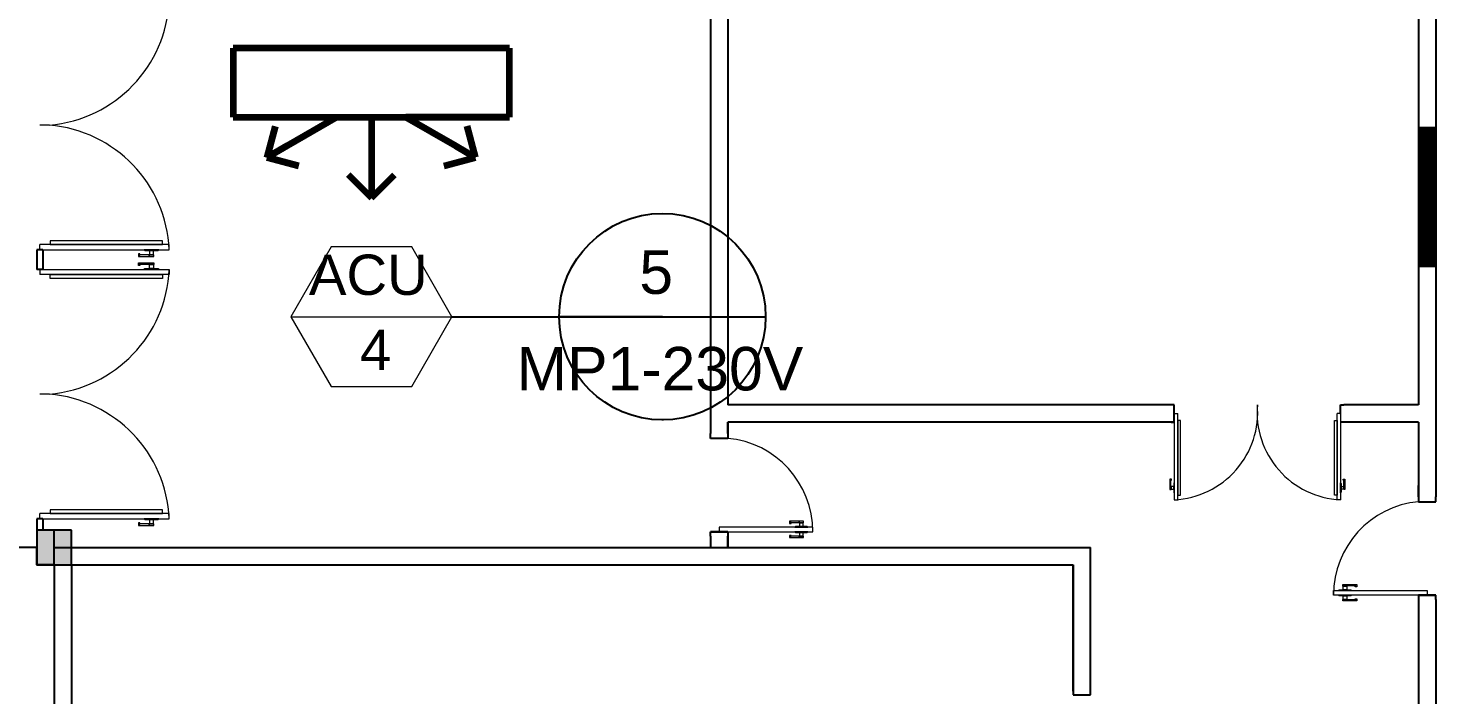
# Model space of a CAD drawing. Header units: millimetres. Extents: x 3339 to 2017737, y 4955 to 2748989.
# Drawn here: x 1285117 to 1297343, y 1278431 to 1284219 of the extents above; entities that cross this region are included whole.
import ezdxf

# ---------------------------------------------------------------- set-up
doc = ezdxf.new("R2010")
doc.units = ezdxf.units.MM
doc.header["$LTSCALE"] = 30
for name, color, linetype, lineweight in [('A-DETL-GENF', 92, 'Continuous', 13), ('A-DOOR', 31, 'Continuous', 13), ('ACU', 4, 'Continuous', 13)]:
    doc.layers.add(name, color=color, linetype=linetype, lineweight=lineweight)
doc.layers.add('DIM LINES', color=7, linetype='Continuous')
doc.layers.add('window', color=92, linetype='Continuous')
doc.styles.get("Standard").update_dxf_attribs({"font": 'arial.ttf'})
doc.dimstyles.new('GREEN', dxfattribs={"dimtxt": 1000, "dimasz": 600, "dimexe": 0.18, "dimexo": 0.0625, "dimgap": 0.09, "dimtad": 2, "dimdec": 0, "dimzin": 0, "dimdsep": 46, "dimtxsty": 'Standard', "dimblk": 'ARCHTICK', "dimcen": 0.09, "dimclrd": 3, "dimclre": 3, "dimclrt": 2, "dimadec": 0, "dimazin": 0, "dimtfac": 1, "dimtdec": 0, "dimtofl": 0, "dimtmove": 0, "dimatfit": 3, "dimfxl": 1, "dimtolj": 1, "dimtzin": 0, "dimarcsym": 0})

# ---------------------------------------------------------------- blocks, each defined once
blk = doc.blocks.new('_ArchTick')
at = {"color": 0, "linetype": 'ByBlock', "const_width": 0.15}
blk.add_lwpolyline([(-0.5, -0.5), (0.5, 0.5)], dxfattribs=at)
blk = doc.blocks.new('*D723')
at = {"layer": 'Defpoints', "color": 0, "transparency": 16777216}
for p in [(1268483, 1308509), (1285193, 1308509), (1285193, 1238709)]:
    blk.add_point(p, dxfattribs=at)
at = {"layer": 'DIM LINES', "color": 3, "linetype": 'ByBlock', "lineweight": -2, "transparency": 16777216}
for p, q in [((1285193, 1308509), (1268483, 1308509)), ((1268483, 1238709), (1268483, 1308509)), ((1285193, 1238709), (1268483, 1238709))]:
    blk.add_line(p, q, dxfattribs=at)
at = {"layer": 'DIM LINES', "color": 3, "lineweight": -2, "transparency": 16777216, "xscale": 600, "yscale": 600, "zscale": 600}
for p, rotation in [((1268483, 1308509), 90), ((1268483, 1238709), 270)]:
    blk.add_blockref('_ArchTick', p, dxfattribs=dict(at, rotation=rotation))
at = {"layer": 'DIM LINES', "color": 2, "transparency": 16777216, "insert": (1267973, 1273609), "char_height": 1000, "attachment_point": 5, "rotation": 90}
blk.add_mtext('\\A1;69800', dxfattribs=at)
blk = doc.blocks.new('*D877')
at = {"layer": 'Defpoints', "color": 0, "transparency": 16777216}
for p in [(1273181, 1284709), (1285193, 1284709), (1285193, 1261709)]:
    blk.add_point(p, dxfattribs=at)
at = {"layer": 'DIM LINES', "color": 3, "linetype": 'ByBlock', "lineweight": -2, "transparency": 16777216}
for p, q in [((1285193, 1284709), (1273181, 1284709)), ((1273181, 1261709), (1273181, 1284709)), ((1285193, 1261709), (1273181, 1261709))]:
    blk.add_line(p, q, dxfattribs=at)
at = {"layer": 'DIM LINES', "color": 3, "lineweight": -2, "transparency": 16777216, "xscale": 600, "yscale": 600, "zscale": 600}
for p, rotation in [((1273181, 1284709), 90), ((1273181, 1261709), 270)]:
    blk.add_blockref('_ArchTick', p, dxfattribs=dict(at, rotation=rotation))
at = {"layer": 'DIM LINES', "color": 2, "transparency": 16777216, "insert": (1272670, 1273209), "char_height": 1000, "attachment_point": 5, "rotation": 90}
blk.add_mtext('\\A1;23000', dxfattribs=at)
blk = doc.blocks.new('*D761')
at = {"layer": 'Defpoints', "color": 0, "transparency": 16777216}
for p in [(1285193, 1279709), (1277470, 1273709), (1285193, 1273709)]:
    blk.add_point(p, dxfattribs=at)
at = {"layer": 'DIM LINES', "color": 3, "linetype": 'ByBlock', "lineweight": -2, "transparency": 16777216}
for p, q in [((1285193, 1279709), (1277470, 1279709)), ((1277470, 1279709), (1277470, 1273709)), ((1285193, 1273709), (1277470, 1273709))]:
    blk.add_line(p, q, dxfattribs=at)
at = {"layer": 'DIM LINES', "color": 3, "lineweight": -2, "transparency": 16777216, "xscale": 600, "yscale": 600, "zscale": 600}
for p, rotation in [((1277470, 1279709), 90), ((1277470, 1273709), 270)]:
    blk.add_blockref('_ArchTick', p, dxfattribs=dict(at, rotation=rotation))
at = {"layer": 'DIM LINES', "color": 2, "transparency": 16777216, "insert": (1276959, 1276709), "char_height": 1000, "attachment_point": 5, "rotation": 90}
blk.add_mtext('\\A1;6000', dxfattribs=at)
blk = doc.blocks.new('*D881')
at = {"layer": 'Defpoints', "color": 0, "transparency": 16777216}
for p in [(1277470, 1284709), (1285193, 1284709), (1285193, 1279709)]:
    blk.add_point(p, dxfattribs=at)
at = {"layer": 'DIM LINES', "color": 3, "linetype": 'ByBlock', "lineweight": -2, "transparency": 16777216}
for p, q in [((1285193, 1284709), (1277470, 1284709)), ((1277470, 1279709), (1277470, 1284709)), ((1285193, 1279709), (1277470, 1279709))]:
    blk.add_line(p, q, dxfattribs=at)
at = {"layer": 'DIM LINES', "color": 3, "lineweight": -2, "transparency": 16777216, "xscale": 600, "yscale": 600, "zscale": 600}
for p, rotation in [((1277470, 1284709), 90), ((1277470, 1279709), 270)]:
    blk.add_blockref('_ArchTick', p, dxfattribs=dict(at, rotation=rotation))
at = {"layer": 'DIM LINES', "color": 2, "transparency": 16777216, "insert": (1276959, 1282209), "char_height": 1000, "attachment_point": 5, "rotation": 90}
blk.add_mtext('\\A1;5000', dxfattribs=at)

msp = doc.modelspace()

# ---------------------------------------------------------------- hatches: boundary and pattern name
h = msp.add_hatch(color=2)
h.dxf.hatch_style = 1
h.paths.add_polyline_path([(1285493.449, 1279859.357), (1285193.449, 1279859.357), (1285193.449, 1279559.357), (1285493.449, 1279559.357)])
at = {"layer": 'window'}
h = msp.add_hatch(dxfattribs=at)
h.set_pattern_fill('ANSI31', color=256)
h.set_pattern_definition([(45, (1139372.30606, 1237541.06652), (-0.08838834765, 0.08838834765), [])])
h.paths.add_polyline_path([(1297343.449, 1283355.844), (1297193.449, 1283355.844), (1297193.449, 1282152.511), (1297343.449, 1282152.511)])

# ---------------------------------------------------------------- linework, layer by layer
at = {"color": 0}
for p, q in [((1297343.449, 1292787.977), (1297343.449, 1280149.357)), ((1291043.449, 1290509.357), (1291043.449, 1280699.357)), ((1291193.449, 1290509.357), (1291193.449, 1281286.857)), ((1297193.449, 1290509.357), (1297193.449, 1280949.357)), ((1291193.449, 1281984.357), (1291193.449, 1280949.357)), ((1295043.449, 1280949.357), (1291193.449, 1280949.357)), ((1297193.449, 1280949.357), (1296543.449, 1280949.357)), ((1295077.199, 1280874.357), (1295071.949, 1280874.357)), ((1296514.949, 1280874.357), (1296509.699, 1280874.357)), ((1291193.449, 1280799.357), (1291193.449, 1280699.357)), ((1291193.449, 1280699.357), (1291193.449, 1280799.357)), ((1295071.949, 1280799.357), (1291193.449, 1280799.357)), ((1297043.449, 1280799.357), (1296514.949, 1280799.357)), ((1297193.449, 1280799.357), (1296543.449, 1280799.357)), ((1297193.449, 1280799.357), (1297193.449, 1280149.357)), ((1297193.449, 1280249.357), (1297193.449, 1280149.357)), ((1297193.449, 1280149.357), (1297193.449, 1280249.357)), ((1291043.449, 1279809.357), (1291043.449, 1279709.357)), ((1291193.449, 1279809.357), (1291193.449, 1279709.357)), ((1291193.449, 1279709.357), (1291193.449, 1279809.357)), ((1285193.449, 1279559.357), (1285193.449, 1279709.357)), ((1285343.449, 1279709.357), (1294343.449, 1279709.357)), ((1294343.449, 1278464.357), (1294343.449, 1279709.357)), ((1285343.449, 1279559.357), (1285193.449, 1279559.357)), ((1285343.449, 1279559.357), (1294193.449, 1279559.357)), ((1294193.449, 1278464.357), (1294193.449, 1279559.357)), ((1294193.449, 1279559.357), (1294193.449, 1278464.357)), ((1297193.449, 1279259.357), (1297193.449, 1270184.357)), ((1297343.449, 1279259.357), (1297343.449, 1255559.357))]:
    msp.add_line(p, q, dxfattribs=at)
for p, q in [((1285193.449, 1282294.857), (1285193.449, 1282123.857)), ((1285243.449, 1282294.857), (1285193.449, 1282294.857)), ((1285243.449, 1282294.857), (1285243.449, 1282123.857)), ((1285243.449, 1282123.857), (1285193.449, 1282123.857)), ((1288798.345, 1281713.923), (1289725.568, 1281713.923)), ((1290625.568, 1281713.923), (1289725.568, 1281713.923)), ((1289725.568, 1281713.923), (1291525.568, 1281713.923)), ((1290625.568, 1281713.923), (1290625.568, 1281713.923)), ((1295071.949, 1280949.357), (1295043.449, 1280949.357)), ((1295071.949, 1280799.357), (1295071.949, 1280949.357)), ((1296514.949, 1280874.357), (1296514.949, 1280949.357)), ((1296514.949, 1280949.357), (1296543.449, 1280949.357)), ((1290625.568, 1280817.653), (1290625.568, 1280813.923)), ((1291043.449, 1280657.895), (1291043.449, 1280699.357)), ((1291193.449, 1280699.357), (1291193.449, 1280657.895)), ((1295043.449, 1280799.357), (1295071.949, 1280799.357)), ((1296543.449, 1280799.357), (1296514.949, 1280799.357)), ((1291193.449, 1280657.895), (1291043.449, 1280657.895)), ((1297193.449, 1280149.357), (1297193.449, 1280107.895)), ((1297193.449, 1280107.895), (1297343.449, 1280107.895)), ((1297343.449, 1280107.895), (1297343.449, 1280149.357)), ((1297343.449, 1280107.895), (1297343.449, 1280149.357)), ((1285243.449, 1279959.357), (1285193.449, 1279959.357)), ((1285193.449, 1279959.357), (1285193.449, 1279859.357)), ((1285243.449, 1279959.357), (1285243.449, 1279859.357)), ((1285343.449, 1279709.357), (1285343.449, 1279859.357)), ((1291193.449, 1279847.357), (1291043.449, 1279847.357)), ((1291043.449, 1279809.357), (1291043.449, 1279847.357)), ((1291043.449, 1279847.357), (1291193.449, 1279847.357)), ((1291193.449, 1279847.357), (1291193.449, 1279809.357)), ((1285343.449, 1279559.357), (1285343.449, 1276459.357)), ((1285493.449, 1279559.357), (1285493.449, 1276459.357)), ((1297193.449, 1279297.357), (1297343.449, 1279297.357)), ((1297343.449, 1279297.357), (1297193.449, 1279297.357)), ((1297193.449, 1279297.357), (1297193.449, 1279259.357)), ((1297343.449, 1279259.357), (1297343.449, 1279297.357)), ((1297343.449, 1279259.357), (1297343.449, 1279297.357)), ((1294193.449, 1278464.357), (1294193.449, 1278431.233)), ((1294193.449, 1278431.233), (1294343.449, 1278431.233)), ((1294343.449, 1278431.233), (1294343.449, 1278464.357))]:
    msp.add_line(p, q)
msp.add_lwpolyline([(1285193.449, 1279559.357), (1285343.449, 1279559.357), (1285343.449, 1279859.357), (1285193.449, 1279859.357)])
msp.add_lwpolyline([(1285493.449, 1279859.357), (1285193.449, 1279859.357), (1285193.449, 1279559.357), (1285493.449, 1279559.357), (1285493.449, 1279859.357)], close=True)
msp.add_circle((1290625.568, 1281713.923), 896.27)
at = {"layer": 'A-DETL-GENF'}
for p, q in [((1286283.758, 1282373.607), (1285309.508, 1282373.607)), ((1285309.508, 1282373.607), (1285309.508, 1282339.857)), ((1285309.508, 1282339.857), (1286283.758, 1282339.857)), ((1286253.056, 1282294.857), (1286124.468, 1282294.857)), ((1286124.468, 1282294.857), (1286131.612, 1282287.714)), ((1286131.612, 1282287.714), (1286245.912, 1282287.714)), ((1286206.621, 1282287.714), (1286170.902, 1282287.714)), ((1286170.902, 1282287.714), (1286170.902, 1282251.995)), ((1286206.621, 1282251.995), (1286206.621, 1282287.714)), ((1286245.912, 1282287.714), (1286253.056, 1282294.857)), ((1286283.758, 1282339.857), (1286283.758, 1282373.607)), ((1286087.959, 1282259.263), (1286074.623, 1282259.263)), ((1286074.623, 1282259.263), (1286074.623, 1282237.707)), ((1286074.623, 1282237.707), (1286167.331, 1282237.707)), ((1286074.623, 1282181.007), (1286167.331, 1282181.007)), ((1286074.623, 1282159.451), (1286074.623, 1282181.007)), ((1286087.959, 1282159.451), (1286074.623, 1282159.451)), ((1286087.959, 1282250.585), (1286075.081, 1282237.707)), ((1286087.959, 1282168.129), (1286075.081, 1282181.007)), ((1286087.959, 1282250.585), (1286087.959, 1282259.263)), ((1286167.331, 1282250.585), (1286087.959, 1282250.585)), ((1286167.331, 1282168.129), (1286087.959, 1282168.129)), ((1286087.959, 1282168.129), (1286087.959, 1282159.451)), ((1286167.331, 1282251.995), (1286167.331, 1282237.707)), ((1286210.193, 1282251.995), (1286167.331, 1282251.995)), ((1286167.331, 1282237.707), (1286167.331, 1282250.585)), ((1286167.331, 1282237.707), (1286210.193, 1282237.707)), ((1286167.331, 1282181.007), (1286167.331, 1282168.129)), ((1286167.331, 1282166.72), (1286167.331, 1282181.007)), ((1286167.331, 1282181.007), (1286210.193, 1282181.007)), ((1286210.193, 1282166.72), (1286167.331, 1282166.72)), ((1286170.902, 1282251.995), (1286206.621, 1282251.995)), ((1286170.902, 1282166.72), (1286206.621, 1282166.72)), ((1286170.902, 1282131.001), (1286170.902, 1282166.72)), ((1286206.621, 1282166.72), (1286206.621, 1282131.001)), ((1286210.193, 1282237.707), (1286210.193, 1282251.995)), ((1286210.193, 1282181.007), (1286210.193, 1282166.72)), ((1285309.508, 1282078.857), (1286283.758, 1282078.857)), ((1285309.508, 1282045.107), (1285309.508, 1282078.857)), ((1286283.758, 1282045.107), (1285309.508, 1282045.107)), ((1286124.468, 1282123.857), (1286131.612, 1282131.001)), ((1286253.056, 1282123.857), (1286124.468, 1282123.857)), ((1286131.612, 1282131.001), (1286245.912, 1282131.001)), ((1286206.621, 1282131.001), (1286170.902, 1282131.001)), ((1286245.912, 1282131.001), (1286253.056, 1282123.857)), ((1286283.758, 1282078.857), (1286283.758, 1282045.107)), ((1295101.949, 1280813.652), (1295101.949, 1280164.152)), ((1295124.449, 1280813.652), (1295101.949, 1280813.652)), ((1295124.449, 1280164.152), (1295124.449, 1280813.652)), ((1296462.449, 1280164.152), (1296462.449, 1280813.652)), ((1296462.449, 1280813.652), (1296484.949, 1280813.652)), ((1296484.949, 1280813.652), (1296484.949, 1280164.152)), ((1295033.849, 1280303.575), (1295033.849, 1280241.77)), ((1295048.22, 1280303.575), (1295033.849, 1280303.575)), ((1295042.435, 1280294.684), (1295033.849, 1280303.27)), ((1295033.849, 1280241.77), (1295042.435, 1280241.77)), ((1295043.374, 1280241.77), (1295033.849, 1280241.77)), ((1295033.849, 1280241.77), (1295033.849, 1280213.195)), ((1295033.849, 1280213.195), (1295043.374, 1280213.195)), ((1295042.435, 1280241.77), (1295042.435, 1280294.684)), ((1295042.435, 1280294.684), (1295048.22, 1280294.684)), ((1295043.374, 1280213.195), (1295043.374, 1280241.77)), ((1295043.374, 1280239.389), (1295043.374, 1280215.576)), ((1295067.187, 1280239.389), (1295043.374, 1280239.389)), ((1295043.374, 1280215.576), (1295067.187, 1280215.576)), ((1295048.22, 1280294.684), (1295048.22, 1280303.575)), ((1295071.949, 1280270.345), (1295067.187, 1280265.582)), ((1295067.187, 1280265.582), (1295067.187, 1280189.382)), ((1295067.187, 1280215.576), (1295067.187, 1280239.389)), ((1295071.949, 1280184.62), (1295071.949, 1280270.345)), ((1296514.949, 1280184.62), (1296514.949, 1280270.345)), ((1296514.949, 1280270.345), (1296519.712, 1280265.582)), ((1296519.712, 1280265.582), (1296519.712, 1280189.382)), ((1296519.712, 1280215.576), (1296519.712, 1280239.389)), ((1296519.712, 1280239.389), (1296543.524, 1280239.389)), ((1296543.524, 1280215.576), (1296519.712, 1280215.576)), ((1296538.679, 1280294.684), (1296538.679, 1280303.575)), ((1296538.679, 1280303.575), (1296553.049, 1280303.575)), ((1296544.464, 1280294.684), (1296538.679, 1280294.684)), ((1296543.524, 1280241.77), (1296553.049, 1280241.77)), ((1296543.524, 1280213.195), (1296543.524, 1280241.77)), ((1296543.524, 1280239.389), (1296543.524, 1280215.576)), ((1296553.049, 1280213.195), (1296543.524, 1280213.195)), ((1296544.464, 1280294.684), (1296553.049, 1280303.27)), ((1296544.464, 1280241.77), (1296544.464, 1280294.684)), ((1296553.049, 1280241.77), (1296544.464, 1280241.77)), ((1296553.049, 1280303.575), (1296553.049, 1280241.77)), ((1296553.049, 1280241.77), (1296553.049, 1280213.195)), ((1295067.187, 1280189.382), (1295071.949, 1280184.62)), ((1295101.949, 1280164.152), (1295124.449, 1280164.152)), ((1296484.949, 1280164.152), (1296462.449, 1280164.152)), ((1296519.712, 1280189.382), (1296514.949, 1280184.62)), ((1286283.758, 1280038.107), (1285309.508, 1280038.107)), ((1285309.508, 1280038.107), (1285309.508, 1280004.357)), ((1285309.508, 1280004.357), (1286283.758, 1280004.357)), ((1286253.056, 1279959.357), (1286124.468, 1279959.357)), ((1286124.468, 1279959.357), (1286131.612, 1279952.214)), ((1286245.912, 1279952.214), (1286253.056, 1279959.357)), ((1286283.758, 1280004.357), (1286283.758, 1280038.107)), ((1286087.959, 1279923.763), (1286074.623, 1279923.763)), ((1286074.623, 1279923.763), (1286074.623, 1279902.207)), ((1286074.623, 1279902.207), (1286167.331, 1279902.207)), ((1286087.959, 1279915.085), (1286075.081, 1279902.207)), ((1286087.959, 1279915.085), (1286087.959, 1279923.763)), ((1286167.331, 1279915.085), (1286087.959, 1279915.085)), ((1286131.612, 1279952.214), (1286245.912, 1279952.214)), ((1286167.331, 1279916.495), (1286167.331, 1279902.207)), ((1286210.193, 1279916.495), (1286167.331, 1279916.495)), ((1286167.331, 1279902.207), (1286167.331, 1279915.085)), ((1286167.331, 1279902.207), (1286210.193, 1279902.207)), ((1286206.621, 1279952.214), (1286170.902, 1279952.214)), ((1286170.902, 1279952.214), (1286170.902, 1279916.495)), ((1286170.902, 1279916.495), (1286206.621, 1279916.495)), ((1286206.621, 1279916.495), (1286206.621, 1279952.214)), ((1286210.193, 1279902.207), (1286210.193, 1279916.495)), ((1291730.992, 1279938.157), (1291730.992, 1279918.997)), ((1291813.399, 1279938.157), (1291730.992, 1279938.157)), ((1291730.992, 1279918.997), (1291742.847, 1279918.997)), ((1291742.847, 1279926.71), (1291731.4, 1279938.157)), ((1291742.847, 1279918.997), (1291742.847, 1279926.71)), ((1291742.847, 1279926.71), (1291813.399, 1279926.71)), ((1291781.649, 1279893.707), (1291775.299, 1279887.357)), ((1291775.299, 1279887.357), (1291889.599, 1279887.357)), ((1291889.599, 1279847.357), (1291775.299, 1279847.357)), ((1291775.299, 1279847.357), (1291781.649, 1279841.007)), ((1291883.249, 1279893.707), (1291781.649, 1279893.707)), ((1291781.649, 1279841.007), (1291883.249, 1279841.007)), ((1291813.399, 1279926.71), (1291813.399, 1279938.157)), ((1291851.499, 1279938.157), (1291813.399, 1279938.157)), ((1291813.399, 1279938.157), (1291813.399, 1279925.457)), ((1291813.399, 1279925.457), (1291851.499, 1279925.457)), ((1291816.574, 1279925.457), (1291816.574, 1279893.707)), ((1291848.324, 1279925.457), (1291816.574, 1279925.457)), ((1291816.574, 1279893.707), (1291848.324, 1279893.707)), ((1291848.324, 1279841.007), (1291816.574, 1279841.007)), ((1291816.574, 1279841.007), (1291816.574, 1279809.257)), ((1291848.324, 1279893.707), (1291848.324, 1279925.457)), ((1291848.324, 1279809.257), (1291848.324, 1279841.007)), ((1291851.499, 1279925.457), (1291851.499, 1279938.157)), ((1291889.599, 1279887.357), (1291883.249, 1279893.707)), ((1291883.249, 1279841.007), (1291889.599, 1279847.357)), ((1291742.847, 1279815.718), (1291730.992, 1279815.718)), ((1291730.992, 1279815.718), (1291730.992, 1279796.557)), ((1291730.992, 1279796.557), (1291813.399, 1279796.557)), ((1291742.847, 1279808.004), (1291731.4, 1279796.557)), ((1291742.847, 1279808.004), (1291742.847, 1279815.718)), ((1291813.399, 1279808.004), (1291742.847, 1279808.004)), ((1291813.399, 1279809.257), (1291813.399, 1279796.557)), ((1291851.499, 1279809.257), (1291813.399, 1279809.257)), ((1291813.399, 1279796.557), (1291813.399, 1279808.004)), ((1291813.399, 1279796.557), (1291851.499, 1279796.557)), ((1291816.574, 1279809.257), (1291848.324, 1279809.257)), ((1291851.499, 1279796.557), (1291851.499, 1279809.257)), ((1296535.399, 1279375.457), (1296535.399, 1279388.157)), ((1296535.399, 1279388.157), (1296573.499, 1279388.157)), ((1296573.499, 1279375.457), (1296535.399, 1279375.457)), ((1296538.574, 1279343.707), (1296538.574, 1279375.457)), ((1296538.574, 1279375.457), (1296570.324, 1279375.457)), ((1296570.324, 1279375.457), (1296570.324, 1279343.707)), ((1296573.499, 1279376.71), (1296573.499, 1279388.157)), ((1296573.499, 1279388.157), (1296655.906, 1279388.157)), ((1296573.499, 1279388.157), (1296573.499, 1279375.457)), ((1296644.052, 1279376.71), (1296573.499, 1279376.71)), ((1296644.052, 1279376.71), (1296655.499, 1279388.157)), ((1296644.052, 1279368.997), (1296644.052, 1279376.71)), ((1296655.906, 1279368.997), (1296644.052, 1279368.997)), ((1296655.906, 1279388.157), (1296655.906, 1279368.997)), ((1296497.299, 1279337.357), (1296503.649, 1279343.707)), ((1296611.599, 1279337.357), (1296497.299, 1279337.357)), ((1296497.299, 1279297.357), (1296611.599, 1279297.357)), ((1296503.649, 1279291.007), (1296497.299, 1279297.357)), ((1296503.649, 1279343.707), (1296605.249, 1279343.707)), ((1296605.249, 1279291.007), (1296503.649, 1279291.007)), ((1296535.399, 1279246.557), (1296535.399, 1279259.257)), ((1296535.399, 1279259.257), (1296573.499, 1279259.257)), ((1296573.499, 1279246.557), (1296535.399, 1279246.557)), ((1296570.324, 1279343.707), (1296538.574, 1279343.707)), ((1296538.574, 1279259.257), (1296538.574, 1279291.007)), ((1296538.574, 1279291.007), (1296570.324, 1279291.007)), ((1296570.324, 1279259.257), (1296538.574, 1279259.257)), ((1296570.324, 1279291.007), (1296570.324, 1279259.257)), ((1296573.499, 1279259.257), (1296573.499, 1279246.557)), ((1296573.499, 1279246.557), (1296573.499, 1279258.004)), ((1296573.499, 1279258.004), (1296644.052, 1279258.004)), ((1296655.906, 1279246.557), (1296573.499, 1279246.557)), ((1296605.249, 1279343.707), (1296611.599, 1279337.357)), ((1296611.599, 1279297.357), (1296605.249, 1279291.007)), ((1296644.052, 1279258.004), (1296644.052, 1279265.718)), ((1296644.052, 1279265.718), (1296655.906, 1279265.718)), ((1296644.052, 1279258.004), (1296655.499, 1279246.557)), ((1296655.906, 1279265.718), (1296655.906, 1279246.557))]:
    msp.add_line(p, q, dxfattribs=at)
at = {"layer": 'A-DOOR'}
for p, q in [((1285303.158, 1283377.107), (1285218.449, 1283377.107)), ((1285303.158, 1281041.607), (1285218.449, 1281041.607))]:
    msp.add_line(p, q, dxfattribs=at)
at = {"layer": 'A-DOOR', "lineweight": 18}
for p, q in [((1286343.449, 1282339.857), (1285218.449, 1282339.857)), ((1285218.449, 1282294.857), (1285218.449, 1282339.857)), ((1285218.449, 1282294.857), (1286343.449, 1282294.857)), ((1286343.449, 1282294.857), (1286343.449, 1282339.857)), ((1285218.449, 1282123.857), (1286343.449, 1282123.857)), ((1285218.449, 1282123.857), (1285218.449, 1282078.857)), ((1286343.449, 1282078.857), (1285218.449, 1282078.857)), ((1286343.449, 1282123.857), (1286343.449, 1282078.857)), ((1295071.949, 1280874.357), (1295071.949, 1280124.357)), ((1295071.949, 1280874.357), (1295101.949, 1280874.357)), ((1295101.949, 1280124.357), (1295101.949, 1280874.357)), ((1296484.949, 1280124.357), (1296484.949, 1280874.357)), ((1296514.949, 1280874.357), (1296484.949, 1280874.357)), ((1296514.949, 1280874.357), (1296514.949, 1280124.357)), ((1295071.949, 1280124.357), (1295101.949, 1280124.357)), ((1296514.949, 1280124.357), (1296484.949, 1280124.357)), ((1286343.449, 1280004.357), (1285218.449, 1280004.357)), ((1285218.449, 1279959.357), (1285218.449, 1280004.357)), ((1285218.449, 1279959.357), (1286343.449, 1279959.357)), ((1286343.449, 1279959.357), (1286343.449, 1280004.357)), ((1291118.449, 1279887.357), (1291118.449, 1279847.357)), ((1291932.449, 1279887.357), (1291118.449, 1279887.357)), ((1291118.449, 1279847.357), (1291932.449, 1279847.357)), ((1291932.449, 1279847.357), (1291932.449, 1279887.357)), ((1296454.449, 1279297.357), (1296454.449, 1279337.357)), ((1296454.449, 1279337.357), (1297268.449, 1279337.357)), ((1297268.449, 1279297.357), (1296454.449, 1279297.357)), ((1297268.449, 1279337.357), (1297268.449, 1279297.357))]:
    msp.add_line(p, q, dxfattribs=at)
at = {"layer": 'A-DOOR'}
for centre, radius, start, end in [((1285204.554, 1284512.994), 1140.158, 274.961307, 357.3036501), ((1285204.554, 1282241.221), 1140.158, 2.6963499, 85.038693), ((1285204.554, 1282177.494), 1140.158, 274.961307, 357.3036501), ((1285204.554, 1279905.721), 1140.158, 2.6963499, 85.038693), ((1295036.192, 1280883.621), 760.105, 272.6963499, 4.961307), ((1296550.707, 1280883.621), 760.105, 175.038693, 267.3036501), ((1291118.449, 1279847.357), 814, 0, 84.7134068), ((1297268.449, 1279297.357), 814, 95.2865932, 180)]:
    msp.add_arc(centre, radius, start, end, dxfattribs=at)
at = {"layer": 'ACU', "lineweight": 211, "ltscale": 5}
for p, q in [((1286898.345, 1284045.69), (1286898.345, 1283445.69)), ((1289298.345, 1284045.69), (1286898.345, 1284045.69)), ((1289298.345, 1283445.69), (1289298.345, 1284045.69)), ((1286898.345, 1283445.69), (1289298.345, 1283445.69)), ((1286898.345, 1283445.69), (1288098.345, 1283445.69)), ((1287798.345, 1283445.69), (1287366.03, 1283196.093)), ((1288098.345, 1283445.69), (1288098.345, 1282946.496)), ((1288398.345, 1283445.69), (1288830.66, 1283196.093)), ((1289298.345, 1283445.69), (1288398.345, 1283445.69)), ((1287193.104, 1283096.254), (1287266.191, 1283369.019)), ((1289003.586, 1283096.254), (1288930.499, 1283369.019)), ((1287366.03, 1283196.093), (1287193.104, 1283096.254)), ((1288830.66, 1283196.093), (1289003.586, 1283096.254)), ((1287193.104, 1283096.254), (1287465.869, 1283023.167)), ((1287465.869, 1283023.167), (1287193.104, 1283096.254)), ((1288730.821, 1283023.167), (1289003.586, 1283096.254)), ((1288098.345, 1282746.818), (1287898.667, 1282946.496)), ((1287898.667, 1282946.496), (1288098.345, 1282746.818)), ((1288098.345, 1282946.496), (1288098.345, 1282746.818)), ((1288098.345, 1282746.818), (1288298.022, 1282946.496))]:
    msp.add_line(p, q, dxfattribs=at)
at = {"layer": 'ACU'}
msp.add_line((1287398.345, 1281713.923), (1288798.345, 1281713.923), dxfattribs=at)
msp.add_lwpolyline([(1287748.345, 1282320.141), (1287398.345, 1281713.923), (1287748.345, 1281107.706), (1288448.345, 1281107.706), (1288798.345, 1281713.923), (1288448.345, 1282320.141)], close=True, dxfattribs=at)
at = {"layer": 'window'}
for p, q in [((1297193.449, 1283355.844), (1297343.449, 1283355.844)), ((1297193.449, 1282152.511), (1297343.449, 1282152.511))]:
    msp.add_line(p, q, dxfattribs=at)

# ---------------------------------------------------------------- texts
at = {"char_height": 377.35925, "attachment_point": 1}
for s, insert in [('\\pxt0.39537;5', (1290425.568, 1282289.262)), ('\\pxqc,t0.39537;MP1-230V', (1290415.568, 1281451.283))]:
    msp.add_mtext_dynamic_manual_height_columns(s, width=377.35925, gutter_width=1886.796, heights=[0], dxfattribs=dict(at, insert=insert))
at = {"layer": 'ACU', "char_height": 350, "attachment_point": 1}
for s, width, gutter_width, insert in [('\\pxt0,1;ACU', 569.29963, 2002.986, (1287555.702, 1282252.986)), ('4', 551.54222, 2757.711, (1287998.799, 1281600.481))]:
    msp.add_mtext_dynamic_manual_height_columns(s, width=width, gutter_width=gutter_width, heights=[0], dxfattribs=dict(at, insert=insert))

# ---------------------------------------------------------------- dimensions: what is measured, and where the dimension line sits
at = {"layer": 'DIM LINES', "color": 0}
for base, p1, p2, picture, middle in [((1268483.419, 1308509.357), (1285193.449, 1238709.357), (1285193.449, 1308509.357), '*D723', (1267972.756, 1273609.357)), ((1273181.075, 1284709.357), (1285193.449, 1261709.357), (1285193.449, 1284709.357), '*D877', (1272670.071, 1273209.357)), ((1277469.705, 1284709.357), (1285193.449, 1279709.357), (1285193.449, 1284709.357), '*D881', (1276959.042, 1282209.357)), ((1277469.705, 1273709.357), (1285193.449, 1279709.357), (1285193.449, 1273709.357), '*D761', (1276959.042, 1276709.357))]:
    dim = msp.add_linear_dim(base=base, p1=p1, p2=p2, angle=90, dimstyle='GREEN', dxfattribs=at)
    dim.commit()
    dim.dimension.update_dxf_attribs({"geometry": picture, "text_midpoint": middle})

doc.saveas('drawing.dxf')
